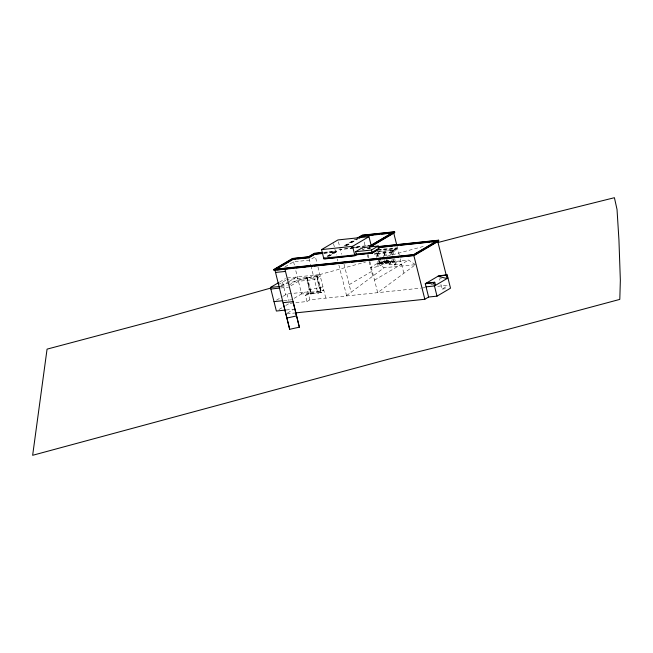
<?xml version="1.0" encoding="UTF-8"?>
<svg xmlns="http://www.w3.org/2000/svg" width="653" height="653" viewBox="0 0 653 653"><rect width="100%" height="100%" fill="white"/><g stroke="black" fill="none" stroke-linecap="round" stroke-linejoin="round"><path stroke-width="0.49" stroke-dasharray="3.27 2.45" d="M346.58 295.613L384.111 267.714L414.467 264.767M369.859 261.535L377.679 292.666L414.704 265.249M284.994 266.881L293.581 261.82L309.514 260.139L315.383 256.678L317.04 263.273M279.623 282.047L285.459 278.611M278.366 284.594L285.859 280.17M344.164 245.83L355.354 239.235M327.063 256.245L335.446 251.299L323.529 252.556M345.274 245.504L355.607 239.414M327.333 256.417L336.556 250.981L336.752 251.764L329.202 256.213M346.082 245.593L357.264 239.006M328.1 256.531L335.642 252.082L323.725 253.34M346.335 245.781L357.526 239.178M280.994 286.275L287.859 282.227M288.716 281.721L297.303 276.66M288.928 285.1L298.07 279.713L314.003 278.031L319.872 274.57L286.292 278.113M290.985 285.688L298.462 281.28L314.395 279.598L320.264 276.137L286.691 279.68M276.521 300.151L282.365 296.707M283.198 296.217L286.977 293.989L304.625 292.128L320.884 291.769L305.416 295.27L306.983 301.523L289.336 303.384M362.774 249.87L364.488 248.858M294.152 298.299L304.625 292.128M278.97 309.498L285.018 305.939M285.875 305.424L288.471 303.898M376.716 257.486L375.744 253.642L378.895 252.776L380.593 259.502M305.416 295.27L308.289 293.572L323.766 290.071L317.897 293.532L301.629 293.891L295.564 269.738M375.744 253.642L378.895 252.776M384.339 258.67L382.887 252.899L385.776 252.05L386.739 255.894M382.887 252.899L385.776 252.05M376.961 251.772L392.755 250.36L397.024 247.838L397.171 248.434L392.282 251.005L392.575 252.18L374.251 254.115L378.218 251.772L396.551 249.838L396.257 248.671L379.785 250.115M390.461 255.062L389.735 252.172L392.828 251.307L394.436 257.731M392.282 251.005L396.257 248.671M287.573 312.967L294.021 309.163M306.983 301.523L309.865 299.825L420.712 288.12M389.735 252.172L392.828 251.307M392.575 252.18L396.551 249.838M415.479 264.669L408.525 260.057L377.507 263.33L370.553 267.436C378.03 268.163 383.409 262.547 390.714 262.751L389.833 261.494L384.16 262.359L383.988 261.698L389.115 261.159L389.278 261.82M378.258 266.62L377.507 263.641L378.16 263.257M383.972 264.245L383.744 263.33L381.891 262.604L379.842 262.824L378.283 263.739L376.952 258.449M383.221 261.265L383.417 262.041L388.535 261.494L388.339 260.727L383.221 261.265L379.556 263.428L378.83 260.539M378.691 260.335L379.385 263.094L381.891 262.604M383.417 262.041L383.988 261.698M384.16 262.359L393.286 261.127L392.151 261.796M388.339 260.727L384.911 262.808L384.715 262.033M386.56 262.335L388.861 262.792L389.09 263.706L390.845 263.518L390.616 262.604L388.772 261.877L386.56 262.335L385.947 259.927M349.184 284.675L371.565 271.477M388.192 261.665L386.429 262.702L385.711 259.812M388.535 261.494L389.115 261.159M389.09 263.706L390.714 262.751M392.273 262.277L395.367 261.404L392.273 262.277L391.669 259.87M387.702 259.739L388.935 264.645L390.845 263.518M394.11 261.584L377.507 263.641M392.763 259.07L394.232 264.938L395.987 263.902L394.673 258.653M374.528 280.137L408.525 260.057M440.93 284.447L442.097 289.075L447.901 285.655M306.379 277.876L307.424 277.582L311.408 293.434L310.967 293.67L310.355 293.728L306.379 277.876L307.424 277.582M316.566 276.807L317.611 276.521L321.594 292.373L321.154 292.601L320.55 292.658L316.566 276.807L317.611 276.521M310.355 293.728L311.408 293.434M320.55 292.658L321.594 292.373M280.937 285.222L365.639 262.008M386.951 256.262L424.066 246.254M351.118 247.389L370.12 245.381M350.89 247.618L365.745 246.05M366.741 245.944L369.712 245.626M353.314 247.96L340.303 249.332L341.535 254.246M354.31 247.854L360.317 247.218M359.011 247.56L339.201 249.658L339.005 248.875M323.415 252.36L336.556 250.981M323.61 253.144L336.752 251.764M367.084 248.556L370.112 248.238M367.663 248.703L370.667 248.385M379.842 262.824L381.695 263.551L390.616 262.604M393.604 262.441L400.942 261.665M388.935 264.645L395.987 263.902M394.232 264.938L401.562 264.163M281.239 286.316L287.124 285.696M280.651 287.989L288.495 287.157M322.974 286.912L307.4 290.005L309.865 299.825M441.412 278.7L439.534 278.896L440 280.749M283.818 300.6L291.662 299.768M421.707 288.022L425.715 287.598M437.722 286.324L447.729 285.271M442.097 289.075L447.705 288.487M286.177 309.995L293.042 309.269M286.953 313.815L294.903 312.975M378.275 249.511L397.024 247.838M377.426 250.164L397.171 248.434M430.931 284.226L432.768 284.675M377.507 263.33L384.111 267.714M397.081 246.303L399.252 254.948M400.216 258.784L403.864 273.313M392.755 250.36L392.902 250.956M391.694 251.968L393.147 257.739M393.392 258.702L394.232 262.073M390.869 251.511L391.833 255.356M384.65 252.711L386.094 258.482M386.339 259.445L387.058 262.326M384.021 252.229L384.984 256.082M384.021 253.086L384.739 255.968M384.584 259.633L385.596 263.29M381.695 263.551L381.923 264.465M380.83 260.465L381.434 262.873M377.801 253.421L379.246 259.192M379.491 260.155L380.217 263.037M377.14 253.813L377.867 256.694M376.846 252.989L377.769 256.662M368.137 254.678L368.872 257.617M364.162 242.002L365.394 246.899M367.353 254.719L368.096 257.657M369.076 261.567L372.765 276.252M362.431 247.707L363.019 250.05M338.425 241.847L340.107 248.548M344.009 264.057L351.102 292.307M333.528 243.642L336.393 255.045M337.389 259.004L337.879 260.988M338.874 264.947L346.661 295.94M317.978 267.036L325.798 298.143M317.178 276.75L321.154 292.601M316.974 276.578L320.958 292.43M309.106 258.547L310.689 264.849M310.926 265.787L317.897 293.532M306.983 277.819L310.967 293.67M306.788 277.647L310.771 293.499M293.581 261.82L294.568 265.779M286.977 293.989L288.626 300.568M282.537 282.129L285.704 294.74"/><path stroke-width="0.98" d="M377.997 246.605L438.62 240.198L438.816 240.981L414.075 255.576L273.844 270.383L273.648 269.599L292.52 258.466L308.453 256.784L314.322 253.323L322.411 252.474M322.533 252.662L314.583 253.503L308.714 256.964L292.781 258.645L274.75 269.273L413.618 254.613L437.518 240.524L447.076 278.521L437.885 276.309L447.174 274.905L450.513 288.193L437.012 296.144L428.597 297.033L424.834 299.262L295.891 312.869L284.684 268.228M277.272 268.359L292.715 259.249L292.52 258.466M275.803 269.55L292.977 259.429L308.91 257.747L314.779 254.286L322.729 253.446M356.465 254.817L355.673 251.691L362.431 247.707L378.226 246.034L379.018 249.168L372.259 253.152L356.465 254.817L354.922 255.731L323.904 259.004L321.545 249.601L337.944 239.937L368.961 236.664L371.32 246.059M303.669 258.09L308.649 257.568L314.517 254.107L318.558 253.682M285.198 310.102L276.374 311.032L270.456 287.459L278.79 282.537M357.069 238.223L362.235 235.178L394.608 231.758L394.804 232.541L371.581 246.238L370.896 246.312L370.7 245.528L394.608 231.758M358.187 237.888L362.488 235.349L393.506 232.076L371.124 245.275M359.852 237.48L362.431 235.962M359.248 238.165L362.684 236.133L392.706 232.966M321.545 249.601L352.563 246.328L368.961 236.664M354.661 255.552L356.203 254.646L359.166 254.327M369.369 247.209L393.702 232.86L396.836 245.34M355.673 251.691L371.475 250.017L378.226 246.034M378.822 248.385L372.063 252.368L356.269 254.041L354.726 254.948L323.708 258.221M377.067 249.985L371.998 252.972L371.802 252.197M273.648 269.599L413.88 254.792L438.62 240.198M437.714 241.308L413.814 255.396L400.722 256.784M428.597 297.033L425.266 283.753L438.759 275.795L447.174 274.905M425.266 283.753L433.682 282.863L434.743 282.235L435.527 285.337M447.95 278.007L434.457 285.965L426.042 286.855M270.269 288.202L164.009 318.084L47.065 349.135L32.65 455.296L388.772 359.109L505.398 330.075L619.803 299.392L620.35 280.276L618.938 239.92L617.028 209.491L614.416 197.704L503.177 225.497L437.755 242.565M286.855 318.044L296.527 315.93L293.066 301.621L283.141 302.674L289.679 329.292L299.352 327.177L295.891 312.869M363.443 235.855L367.492 235.423M369.508 235.211L373.557 234.786M375.581 234.574L379.63 234.141M381.654 233.929L391.767 232.86M377.475 246.858L437.518 240.524M320.582 253.47L322.606 253.25M378.193 247.381L386.282 246.532M388.298 246.32L392.339 245.895M394.363 245.675L398.403 245.25M400.428 245.038L423.658 242.581M425.683 242.369L429.723 241.945M431.747 241.732L434.776 241.414M378.667 247.536L436.71 241.414M293.711 259.143L295.703 258.939M297.695 258.727L301.678 258.302M361.142 254.123L365.092 253.707M367.059 253.495L371.01 253.078M328.965 258.262L325.006 258.686L324.81 257.902M330.94 258.057L334.891 257.641M336.875 257.429L353.673 255.658M276.929 269.852L287.9 268.693M289.916 268.481L293.94 268.056M295.956 267.844L299.988 267.412M302.004 267.199L306.028 266.775M308.045 266.563L312.077 266.138M314.093 265.926L343.298 262.841M345.315 262.628L349.347 262.204M351.363 261.992L355.387 261.567M357.403 261.355L380.568 258.906M382.585 258.694L386.617 258.27M388.633 258.057L392.657 257.633M394.673 257.421L398.705 256.996M275.55 272.456L285.475 271.403M270.456 287.459L280.259 286.422M270.848 289.026L279.672 288.095M426.327 283.124L434.743 282.235M274.015 301.629L282.839 300.698M433.682 282.863L437.012 296.144M413.88 254.792L414.075 255.576M413.618 254.613L424.834 299.262M371.386 245.455L371.581 246.238M371.475 250.017L372.259 253.152M362.488 235.349L362.684 236.133M352.563 246.328L354.922 255.731M314.583 253.503L314.779 254.286M314.322 253.323L314.517 254.107M308.714 256.964L308.91 257.747M308.453 256.784L308.649 257.568M292.781 258.645L292.977 259.429M296.095 314.117L299.352 327.177M284.259 268.473L284.455 269.256M274.946 270.056L289.679 329.292"/></g></svg>
